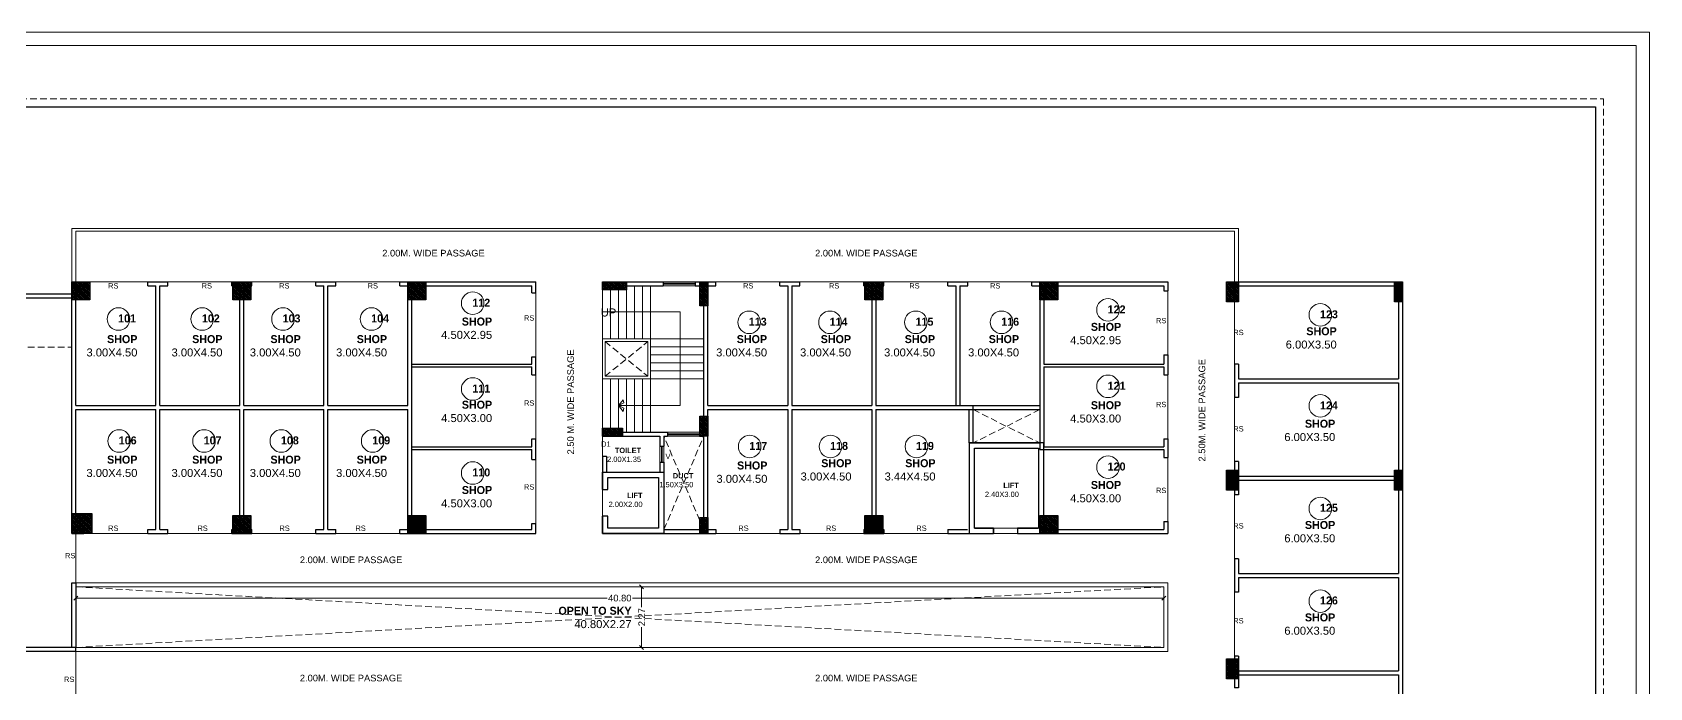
# Model space of a CAD drawing. Header units: feet. Extents: x 1354 to 2117, y 994 to 1430.
# Drawn here: x 1680.8 to 1741.4, y 1364.4 to 1388.9 of the extents above; entities that cross this region are included whole.
import ezdxf

# ---------------------------------------------------------------- set-up
doc = ezdxf.new("R2010")
doc.units = ezdxf.units.FT
doc.linetypes.add('DASHED2', pattern=[0.375, 0.25, -0.125])
doc.linetypes.add('HIDDEN', pattern=[0.375, 0.25, -0.125])
for name, color, linetype, lineweight in [('COLUMN (DCPL)', 10, 'Continuous', 30), ('COLUMN HATCH (DCPL)', 42, 'Continuous', 5), ('DIAMENTION', 6, 'Continuous', 13), ('Door_TMOS', 252, 'Continuous', 15), ('H', 253, 'Continuous', 5), ('stair', 22, 'Continuous', 9), ('tex', 7, 'Continuous', 15), ('wall', 7, 'Continuous', 30), ('WI', 252, 'Continuous', 9), ('WIN', 230, 'Continuous', 9)]:
    doc.layers.add(name, color=color, linetype=linetype, lineweight=lineweight)
doc.layers.add('Layer2', color=240, linetype='Continuous')
doc.styles.add('Arial Narrow', font='arial.ttf')
doc.styles.get("Standard").update_dxf_attribs({"font": 'arial.ttf'})
doc.dimstyles.new('SITE', dxfattribs={"dimtxt": 0.25, "dimasz": 0.15, "dimexe": 0.07, "dimexo": 0.07, "dimgap": 0.05, "dimtad": 0, "dimzin": 0, "dimdsep": 46, "dimtxsty": 'Arial Narrow', "dimblk": 'OBLIQUE', "dimcen": 0.09, "dimclrd": 4, "dimclre": 3, "dimclrt": 6, "dimadec": 0, "dimazin": 0, "dimtfac": 1, "dimtofl": 0, "dimtmove": 2, "dimatfit": 3, "dimfxl": 0, "dimtolj": 1, "dimtzin": 0, "dimlwd": -1, "dimlwe": -1, "dimarcsym": 0})

# ---------------------------------------------------------------- blocks, each defined once
blk = doc.blocks.new('_Oblique')
at = {"layer": 'Layer2', "color": 0, "lineweight": -2}
blk.add_line((-0.5, -0.5), (0.5, 0.5), dxfattribs=at)
blk = doc.blocks.new('*D21')
at = {"layer": 'DEFPOINTS', "color": 0}
for p in [(1703.646, 1368.135), (1703.82, 1368.135), (1703.775, 1365.864)]:
    blk.add_point(p, dxfattribs=at)
at = {"layer": 'DIAMENTION', "color": 3}
for p, q in [((1703.716, 1368.135), (1703.576, 1368.135)), ((1703.705, 1365.864), (1703.576, 1365.864))]:
    blk.add_line(p, q, dxfattribs=at)
at = {"layer": 'DIAMENTION', "color": 4}
for p, q in [((1703.646, 1368.135), (1703.646, 1367.376)), ((1703.646, 1365.864), (1703.646, 1366.623))]:
    blk.add_line(p, q, dxfattribs=at)
at = {"layer": 'DIAMENTION', "color": 4, "xscale": 0.15, "yscale": 0.15, "zscale": 0.15}
for p, rotation in [((1703.646, 1368.135), 90), ((1703.646, 1365.864), 270)]:
    blk.add_blockref('_Oblique', p, dxfattribs=dict(at, rotation=rotation))
at = {"layer": 'DIAMENTION', "color": 6, "insert": (1703.646, 1366.999), "char_height": 0.25, "attachment_point": 5, "rotation": 90, "style": 'Arial Narrow'}
blk.add_mtext('\\A1;2.27', dxfattribs=at)
blk = doc.blocks.new('*D22')
at = {"layer": 'DEFPOINTS', "color": 0}
for p in [(1682.427, 1368.135), (1723.225, 1368.135), (1723.225, 1367.714)]:
    blk.add_point(p, dxfattribs=at)
at = {"layer": 'DIAMENTION', "color": 3}
for p, q in [((1682.427, 1367.784), (1682.427, 1367.644)), ((1723.225, 1367.784), (1723.225, 1367.644))]:
    blk.add_line(p, q, dxfattribs=at)
at = {"layer": 'DIAMENTION', "color": 4}
for p, q in [((1682.427, 1367.714), (1702.349, 1367.714)), ((1723.225, 1367.714), (1703.302, 1367.714))]:
    blk.add_line(p, q, dxfattribs=at)
at = {"layer": 'DIAMENTION', "color": 4, "xscale": 0.15, "yscale": 0.15, "zscale": 0.15, "rotation": 180}
blk.add_blockref('_Oblique', (1682.427, 1367.714), dxfattribs=at)
at = {"layer": 'DIAMENTION', "color": 4, "xscale": 0.15, "yscale": 0.15, "zscale": 0.15}
blk.add_blockref('_Oblique', (1723.225, 1367.714), dxfattribs=at)
at = {"layer": 'DIAMENTION', "color": 6, "insert": (1702.826, 1367.714), "char_height": 0.25, "attachment_point": 5, "style": 'Arial Narrow'}
blk.add_mtext('\\A1;40.80', dxfattribs=at)

msp = doc.modelspace()

# ---------------------------------------------------------------- hatches: boundary and pattern name
at = {"layer": 'COLUMN HATCH (DCPL)'}
h = msp.add_hatch(dxfattribs=at)
h.set_pattern_fill('SACNCR', color=256, scale=0.5, angle=450, style=0)
h.set_pattern_definition([(135, (7796.38844, 1047.50438), (-0.03314563037, -0.03314563037), []), (135, (7796.38844, 1047.537524), (-0.03314563037, -0.03314563037), [0, -0.046875])])
h.paths.add_polyline_path([(1682.2766, 1378.9047), (1682.2766, 1379.5847), (1682.9566, 1379.5847), (1682.9566, 1378.9047)], flags=0)
h = msp.add_hatch(dxfattribs=at)
h.set_pattern_fill('SACNCR', color=256, scale=0.5, angle=450, style=0)
h.set_pattern_definition([(135, (7796.12344, 1047.504383), (-0.03314563037, -0.03314563037), []), (135, (7796.12344, 1047.53753), (-0.03314563037, -0.03314563037), [0, -0.046875])])
h.paths.add_polyline_path([(1688.3116, 1378.9047), (1688.3116, 1379.5847), (1688.9916, 1379.5847), (1688.9916, 1378.9047)], flags=0)
h = msp.add_hatch(dxfattribs=at)
h.set_pattern_fill('SACNCR', color=256, scale=0.5, angle=450, style=0)
h.set_pattern_definition([(135, (7796.38844, 1047.504383), (-0.03314563037, -0.03314563037), []), (135, (7796.38844, 1047.53753), (-0.03314563037, -0.03314563037), [0, -0.046875])])
h.paths.add_polyline_path([(1694.8766, 1378.9047), (1694.8766, 1379.5847), (1695.5566, 1379.5847), (1695.5566, 1378.9047)], flags=0)
h = msp.add_hatch(dxfattribs=at)
h.set_pattern_fill('SACNCR', color=256, scale=0.5, angle=450, style=0)
h.set_pattern_definition([(135, (7796.49844, 1047.694383), (-0.03314563037, -0.03314563037), []), (135, (7796.49844, 1047.72753), (-0.03314563037, -0.03314563037), [0, -0.046875])])
h.paths.add_polyline_path([(1702.1766, 1379.2847), (1702.1766, 1379.5847), (1703.0766, 1379.5847), (1703.0766, 1379.2847)], flags=0)
h = msp.add_hatch(dxfattribs=at)
h.set_pattern_fill('SACNCR', color=256, scale=0.5, angle=450, style=0)
h.set_pattern_definition([(135, (7796.04844, 1047.394383), (-0.03314563037, -0.03314563037), []), (135, (7796.04844, 1047.42753), (-0.03314563037, -0.03314563037), [0, -0.046875])])
h.paths.add_polyline_path([(1706.1266, 1378.6847), (1705.8266, 1378.6847), (1705.8266, 1379.5847), (1706.1266, 1379.5847)], flags=0)
h = msp.add_hatch(dxfattribs=at)
h.set_pattern_fill('SACNCR', color=256, scale=0.5, angle=450, style=0)
h.set_pattern_definition([(135, (7796.122742, 1047.504383), (-0.03314563037, -0.03314563037), []), (135, (7796.122742, 1047.53753), (-0.03314563037, -0.03314563037), [0, -0.046875])])
h.paths.add_polyline_path([(1712.0095, 1378.9047), (1712.0095, 1379.5847), (1712.6895, 1379.5847), (1712.6895, 1378.9047)], flags=0)
h = msp.add_hatch(dxfattribs=at)
h.set_pattern_fill('SACNCR', color=256, scale=0.5, angle=450, style=0)
h.set_pattern_definition([(135, (7796.388446, 1047.504383), (-0.03314563037, -0.03314563037), []), (135, (7796.388446, 1047.53753), (-0.03314563037, -0.03314563037), [0, -0.046875])])
h.paths.add_polyline_path([(1718.5752, 1378.9047), (1718.5752, 1379.5847), (1719.2552, 1379.5847), (1719.2552, 1378.9047)], flags=0)
h = msp.add_hatch(dxfattribs=at)
h.set_pattern_fill('SACNCR', color=256, scale=0.5, angle=450, style=0)
h.set_pattern_definition([(135, (7795.973446, 1047.469383), (-0.03314563037, -0.03314563037), []), (135, (7795.973446, 1047.50253), (-0.03314563037, -0.03314563037), [0, -0.046875])])
h.paths.add_polyline_path([(1726.0252, 1378.8347), (1725.5752, 1378.8347), (1725.5752, 1379.5847), (1726.0252, 1379.5847)], flags=0)
h = msp.add_hatch(dxfattribs=at)
h.set_pattern_fill('SACNCR', color=256, scale=0.5, angle=450, style=0)
h.set_pattern_definition([(135, (7796.048446, 1047.469383), (-0.03314563037, -0.03314563037), []), (135, (7796.048446, 1047.50253), (-0.03314563037, -0.03314563037), [0, -0.046875])])
h.paths.add_polyline_path([(1732.1752, 1378.8347), (1731.8752, 1378.8347), (1731.8752, 1379.5847), (1732.1752, 1379.5847)], flags=0)
h = msp.add_hatch(dxfattribs=at)
h.set_pattern_fill('SACNCR', color=256, scale=0.5, angle=450, style=0)
h.set_pattern_definition([(135, (7796.04844, 1048.069383), (-0.03314563037, -0.03314563037), []), (135, (7796.04844, 1048.10253), (-0.03314563037, -0.03314563037), [0, -0.046875])])
h.paths.add_polyline_path([(1706.1266, 1373.7847), (1705.8266, 1373.7847), (1705.8266, 1374.5347), (1706.1266, 1374.5347)], flags=0)
h = msp.add_hatch(dxfattribs=at)
h.set_pattern_fill('SACNCR', color=256, scale=0.5, angle=450, style=0)
h.set_pattern_definition([(135, (7796.42344, 1047.844383), (-0.03314563037, -0.03314563037), []), (135, (7796.42344, 1047.87753), (-0.03314563037, -0.03314563037), [0, -0.046875])])
h.paths.add_polyline_path([(1702.1766, 1373.7847), (1702.1766, 1374.0847), (1702.9266, 1374.0847), (1702.9266, 1373.7847)], flags=0)
h = msp.add_hatch(dxfattribs=at)
h.set_pattern_fill('SACNCR', color=256, scale=0.5, angle=450, style=0)
h.set_pattern_definition([(135, (7795.973446, 1047.694383), (-0.03314563037, -0.03314563037), []), (135, (7795.973446, 1047.72753), (-0.03314563037, -0.03314563037), [0, -0.046875])])
h.paths.add_polyline_path([(1726.0252, 1371.7597), (1725.5752, 1371.7597), (1725.5752, 1372.5097), (1726.0252, 1372.5097)], flags=0)
h = msp.add_hatch(dxfattribs=at)
h.set_pattern_fill('SACNCR', color=256, scale=0.5, angle=450, style=0)
h.set_pattern_definition([(135, (7796.048446, 1047.694383), (-0.03314563037, -0.03314563037), []), (135, (7796.048446, 1047.72753), (-0.03314563037, -0.03314563037), [0, -0.046875])])
h.paths.add_polyline_path([(1732.1752, 1371.7597), (1731.8752, 1371.7597), (1731.8752, 1372.5097), (1732.1752, 1372.5097)], flags=0)
h = msp.add_hatch(dxfattribs=at)
h.set_pattern_fill('SACNCR', color=256, scale=0.5, angle=450, style=0)
h.set_pattern_definition([(135, (7796.42344, 1048.069383), (-0.03314563037, -0.03314563037), []), (135, (7796.42344, 1048.10253), (-0.03314563037, -0.03314563037), [0, -0.046875])])
h.paths.add_polyline_path([(1682.2766, 1370.1347), (1682.2766, 1370.8847), (1683.0266, 1370.8847), (1683.0266, 1370.1347)], flags=0)
h = msp.add_hatch(dxfattribs=at)
h.set_pattern_fill('SACNCR', color=256, scale=0.5, angle=450, style=0)
h.set_pattern_definition([(135, (7796.12344, 1048.034383), (-0.03314563037, -0.03314563037), []), (135, (7796.12344, 1048.06753), (-0.03314563037, -0.03314563037), [0, -0.046875])])
h.paths.add_polyline_path([(1688.3116, 1370.1347), (1688.3116, 1370.8147), (1688.9916, 1370.8147), (1688.9916, 1370.1347)], flags=0)
h = msp.add_hatch(dxfattribs=at)
h.set_pattern_fill('SACNCR', color=256, scale=0.5, angle=450, style=0)
h.set_pattern_definition([(135, (7796.38844, 1048.034383), (-0.03314563037, -0.03314563037), []), (135, (7796.38844, 1048.06753), (-0.03314563037, -0.03314563037), [0, -0.046875])])
h.paths.add_polyline_path([(1694.8766, 1370.1347), (1694.8766, 1370.8147), (1695.5566, 1370.8147), (1695.5566, 1370.1347)], flags=0)
h = msp.add_hatch(dxfattribs=at)
h.set_pattern_fill('SACNCR', color=256, scale=0.5, angle=450, style=0)
h.set_pattern_definition([(135, (7796.04844, 1047.994383), (-0.03314563037, -0.03314563037), []), (135, (7796.04844, 1048.02753), (-0.03314563037, -0.03314563037), [0, -0.046875])])
h.paths.add_polyline_path([(1706.1266, 1370.1347), (1705.8266, 1370.1347), (1705.8266, 1370.7347), (1706.1266, 1370.7347)], flags=0)
h = msp.add_hatch(dxfattribs=at)
h.set_pattern_fill('SACNCR', color=256, scale=0.5, angle=450, style=0)
h.set_pattern_definition([(135, (7796.12415, 1048.034383), (-0.03314563037, -0.03314563037), []), (135, (7796.12415, 1048.06753), (-0.03314563037, -0.03314563037), [0, -0.046875])])
h.paths.add_polyline_path([(1712.0109, 1370.1347), (1712.0109, 1370.8147), (1712.6909, 1370.8147), (1712.6909, 1370.1347)], flags=0)
h = msp.add_hatch(dxfattribs=at)
h.set_pattern_fill('SACNCR', color=256, scale=0.5, angle=450, style=0)
h.set_pattern_definition([(135, (7796.388446, 1048.034383), (-0.03314563037, -0.03314563037), []), (135, (7796.388446, 1048.06753), (-0.03314563037, -0.03314563037), [0, -0.046875])])
h.paths.add_polyline_path([(1718.5752, 1370.1347), (1718.5752, 1370.8147), (1719.2552, 1370.8147), (1719.2552, 1370.1347)], flags=0)
h = msp.add_hatch(dxfattribs=at)
h.set_pattern_fill('SACNCR', color=256, scale=0.5, angle=450, style=0)
h.set_pattern_definition([(135, (7795.973446, 1047.919383), (-0.03314563037, -0.03314563037), []), (135, (7795.973446, 1047.95253), (-0.03314563037, -0.03314563037), [0, -0.046875])])
h.paths.add_polyline_path([(1726.0252, 1364.6847), (1725.5752, 1364.6847), (1725.5752, 1365.4347), (1726.0252, 1365.4347)], flags=0)

# ---------------------------------------------------------------- linework, layer by layer
at = {"color": 7, "lineweight": 20}
for points in [[(1655.6718, 1388.9392), (1741.443, 1388.9392), (1741.443, 1308.8), (1655.6718, 1308.8)], [(1656.1718, 1388.4392), (1740.943, 1388.4392), (1740.943, 1309.3), (1656.1718, 1309.3)]]:
    msp.add_lwpolyline(points, close=True, dxfattribs=at)
at = {"layer": 'COLUMN (DCPL)'}
for points in [[(1682.2766, 1378.9047), (1682.2766, 1379.5847), (1682.9566, 1379.5847), (1682.9566, 1378.9047)], [(1688.3116, 1378.9047), (1688.3116, 1379.5847), (1688.9916, 1379.5847), (1688.9916, 1378.9047)], [(1694.8766, 1378.9047), (1694.8766, 1379.5847), (1695.5566, 1379.5847), (1695.5566, 1378.9047)], [(1702.1766, 1379.2847), (1702.1766, 1379.5847), (1703.0766, 1379.5847), (1703.0766, 1379.2847)], [(1706.1266, 1378.6847), (1705.8266, 1378.6847), (1705.8266, 1379.5847), (1706.1266, 1379.5847)], [(1712.0095, 1378.9047), (1712.0095, 1379.5847), (1712.6895, 1379.5847), (1712.6895, 1378.9047)], [(1718.5752, 1378.9047), (1718.5752, 1379.5847), (1719.2552, 1379.5847), (1719.2552, 1378.9047)], [(1726.0252, 1378.8347), (1725.5752, 1378.8347), (1725.5752, 1379.5847), (1726.0252, 1379.5847)], [(1732.1752, 1378.8347), (1731.8752, 1378.8347), (1731.8752, 1379.5847), (1732.1752, 1379.5847)], [(1706.1266, 1373.7847), (1705.8266, 1373.7847), (1705.8266, 1374.5347), (1706.1266, 1374.5347)], [(1702.1766, 1373.7847), (1702.1766, 1374.0847), (1702.9266, 1374.0847), (1702.9266, 1373.7847)], [(1726.0252, 1371.7597), (1725.5752, 1371.7597), (1725.5752, 1372.5097), (1726.0252, 1372.5097)], [(1732.1752, 1371.7597), (1731.8752, 1371.7597), (1731.8752, 1372.5097), (1732.1752, 1372.5097)], [(1682.2766, 1370.1347), (1682.2766, 1370.8847), (1683.0266, 1370.8847), (1683.0266, 1370.1347)], [(1688.3116, 1370.1347), (1688.3116, 1370.8147), (1688.9916, 1370.8147), (1688.9916, 1370.1347)], [(1694.8766, 1370.1347), (1694.8766, 1370.8147), (1695.5566, 1370.8147), (1695.5566, 1370.1347)], [(1706.1266, 1370.1347), (1705.8266, 1370.1347), (1705.8266, 1370.7347), (1706.1266, 1370.7347)], [(1712.0109, 1370.1347), (1712.0109, 1370.8147), (1712.6909, 1370.8147), (1712.6909, 1370.1347)], [(1718.5752, 1370.1347), (1718.5752, 1370.8147), (1719.2552, 1370.8147), (1719.2552, 1370.1347)], [(1726.0252, 1364.6847), (1725.5752, 1364.6847), (1725.5752, 1365.4347), (1726.0252, 1365.4347)]]:
    msp.add_lwpolyline(points, close=True, dxfattribs=at)
for points in [[(1716.8452, 1370.3353), (1716.1252, 1370.3353), (1716.1252, 1373.3353), (1718.5252, 1373.3359), (1718.5252, 1370.3353), (1717.7452, 1370.3353), (1717.7452, 1370.1353), (1718.7252, 1370.1353), (1718.7252, 1373.5353), (1715.9252, 1373.5353), (1715.9252, 1370.1353), (1716.8452, 1370.1353), (1716.8452, 1370.3353)], [(1702.1766, 1371.7847), (1702.1766, 1372.4347), (1704.4766, 1372.4347), (1704.4766, 1370.1347), (1702.1766, 1370.1347), (1702.1766, 1370.7847)], [(1702.1766, 1371.7853), (1702.3766, 1371.7853), (1702.3766, 1372.2347), (1704.2766, 1372.2347), (1704.2766, 1370.3347), (1702.3766, 1370.3347), (1702.3766, 1370.7853), (1702.1766, 1370.7853)]]:
    msp.add_lwpolyline(points, dxfattribs=at)
at = {"layer": 'DIAMENTION', "linetype": 'DASHED2'}
for p, q in [((1702.2766, 1377.3353), (1703.8766, 1376.0353)), ((1702.2766, 1376.0353), (1703.8766, 1377.3353)), ((1664.8766, 1377.1304), (1682.2766, 1377.1304))]:
    msp.add_line(p, q, dxfattribs=at)
at = {"layer": 'Door_TMOS'}
msp.add_lwpolyline([(1717.7452, 1370.1353), (1717.7452, 1370.3353), (1716.8452, 1370.3353), (1716.8452, 1370.1353)], close=True, dxfattribs=at)
at = {"layer": 'H', "linetype": 'HIDDEN'}
msp.add_lwpolyline([(1658.217, 1386.445), (1739.7121, 1386.445), (1739.7121, 1321.0446), (1658.217, 1321.0446)], close=True, dxfattribs=at)
at = {"layer": 'stair'}
for p, q in [((1702.1766, 1379.4353), (1702.1766, 1377.3353)), ((1702.4766, 1379.4353), (1702.4766, 1377.4353)), ((1702.7766, 1379.4353), (1702.7766, 1377.4353)), ((1703.0766, 1379.4353), (1703.0766, 1377.4353)), ((1703.3766, 1379.4353), (1703.3766, 1377.4353)), ((1703.6766, 1379.4353), (1703.6766, 1377.4353)), ((1703.9766, 1379.4353), (1703.9766, 1373.9353)), ((1702.1766, 1377.4353), (1703.9766, 1377.4353)), ((1702.1766, 1375.9353), (1702.1766, 1377.3353)), ((1702.2766, 1377.3353), (1703.8766, 1377.3353)), ((1702.2766, 1376.0353), (1702.2766, 1377.3353)), ((1703.8766, 1377.3353), (1703.8766, 1376.0353)), ((1703.9766, 1377.4353), (1705.9766, 1377.4353)), ((1703.9766, 1377.1353), (1705.9766, 1377.1353)), ((1703.9766, 1376.8353), (1705.9766, 1376.8353)), ((1702.2766, 1376.0353), (1703.8766, 1376.0353)), ((1703.9766, 1376.5353), (1705.9766, 1376.5353)), ((1703.9766, 1376.2353), (1705.9766, 1376.2353)), ((1702.1766, 1375.9353), (1705.9766, 1375.9353)), ((1702.1766, 1375.9353), (1702.1766, 1373.9353)), ((1702.4766, 1375.9353), (1702.4766, 1373.9353)), ((1702.7766, 1375.9353), (1702.7766, 1373.9353)), ((1703.0766, 1375.9353), (1703.0766, 1373.9353)), ((1703.3766, 1375.9353), (1703.3766, 1373.9353)), ((1703.6766, 1375.9353), (1703.6766, 1373.9353))]:
    msp.add_line(p, q, dxfattribs=at)
for points in [[(1702.7766, 1374.9353), (1705.0852, 1374.9353), (1705.0852, 1378.4561), (1702.1766, 1378.4561)], [(1702.7766, 1374.9353), (1702.9554, 1375.1526), (1702.9816, 1375.0349), (1702.7766, 1374.9353)], [(1702.7766, 1374.9353), (1702.9554, 1374.7181), (1702.9816, 1374.8357), (1702.7766, 1374.9353)]]:
    msp.add_lwpolyline(points, dxfattribs=at)
at = {"layer": 'tex'}
for centre in [(1697.3103, 1378.7763), (1684.0285, 1378.1834), (1687.1687, 1378.1834), (1690.1955, 1378.1834), (1693.5163, 1378.1834), (1707.6774, 1378.0608), (1710.7078, 1378.0608), (1713.9293, 1378.0608), (1717.1428, 1378.0608), (1721.1328, 1378.5249), (1729.095, 1378.3374), (1721.1328, 1375.6593), (1697.3103, 1375.5583), (1729.095, 1374.9234), (1684.0517, 1373.6075), (1687.2365, 1373.6075), (1690.134, 1373.6075), (1693.5596, 1373.6075), (1707.6959, 1373.4015), (1710.7264, 1373.4015), (1713.9478, 1373.4015), (1721.1328, 1372.6279), (1697.3103, 1372.4066), (1729.095, 1371.0779), (1729.095, 1367.6023)]:
    msp.add_circle(centre, 0.4232, dxfattribs=at)
at = {"layer": 'wall'}
for p, q in [((1662.8766, 1379.1304), (1682.2766, 1379.1304)), ((1682.2766, 1379.1304), (1682.2766, 1379.5853)), ((1682.2766, 1379.5853), (1682.7266, 1379.5853)), ((1682.4266, 1374.9353), (1682.4266, 1379.4353)), ((1682.4266, 1379.4353), (1682.7266, 1379.4353)), ((1682.7266, 1379.4353), (1682.7266, 1379.5853)), ((1685.1266, 1379.5853), (1685.8766, 1379.5853)), ((1685.1266, 1379.4353), (1685.1266, 1379.5853)), ((1685.1266, 1379.4353), (1685.4266, 1379.4353)), ((1685.4266, 1374.9353), (1685.4266, 1379.4353)), ((1685.5766, 1374.9353), (1685.5766, 1379.4353)), ((1685.5766, 1379.4353), (1685.8766, 1379.4353)), ((1685.8766, 1379.4353), (1685.8766, 1379.5853)), ((1688.2766, 1379.5853), (1689.0266, 1379.5853)), ((1688.2766, 1379.4353), (1688.2766, 1379.5853)), ((1688.2766, 1379.4353), (1688.5766, 1379.4353)), ((1688.5766, 1374.9353), (1688.5766, 1379.4353)), ((1688.7266, 1374.9353), (1688.7266, 1379.4353)), ((1688.7266, 1379.4353), (1689.0266, 1379.4353)), ((1689.0266, 1379.4353), (1689.0266, 1379.5853)), ((1691.4266, 1379.5853), (1692.1766, 1379.5853)), ((1691.4266, 1379.4353), (1691.4266, 1379.5853)), ((1691.4266, 1379.4353), (1691.7266, 1379.4353)), ((1691.7266, 1374.9353), (1691.7266, 1379.4353)), ((1691.8766, 1379.4353), (1692.1766, 1379.4353)), ((1691.8766, 1374.9353), (1691.8766, 1379.4353)), ((1692.1766, 1379.4353), (1692.1766, 1379.5853)), ((1694.5766, 1379.5853), (1699.6766, 1379.5853)), ((1694.5766, 1379.4353), (1694.5766, 1379.5853)), ((1694.5766, 1379.4353), (1694.8766, 1379.4353)), ((1694.8766, 1374.9353), (1694.8766, 1379.4353)), ((1695.0266, 1379.4353), (1699.5266, 1379.4353)), ((1695.0266, 1370.2853), (1695.0266, 1379.4353)), ((1699.5266, 1379.1603), (1699.5266, 1379.4353)), ((1699.5266, 1379.1603), (1699.6766, 1379.1603)), ((1699.6766, 1379.1603), (1699.6766, 1379.5853)), ((1702.1766, 1379.5853), (1704.4546, 1379.5853)), ((1702.1766, 1379.4353), (1702.1766, 1379.5853)), ((1702.1766, 1379.4353), (1704.4546, 1379.4353)), ((1704.4546, 1379.5853), (1704.4546, 1379.4353)), ((1705.6546, 1379.5853), (1706.4259, 1379.5853)), ((1705.6546, 1379.5853), (1705.6546, 1379.4353)), ((1705.6546, 1379.4353), (1705.9766, 1379.4353)), ((1705.9766, 1373.9353), (1705.9766, 1379.4353)), ((1706.1266, 1379.4353), (1706.4259, 1379.4353)), ((1706.1266, 1374.9353), (1706.1266, 1379.4353)), ((1706.4259, 1379.4353), (1706.4259, 1379.5853)), ((1708.8259, 1379.5853), (1709.5745, 1379.5853)), ((1708.8259, 1379.4353), (1708.8259, 1379.5853)), ((1708.8259, 1379.4353), (1709.1252, 1379.4353)), ((1709.1252, 1379.4353), (1709.1252, 1374.9353)), ((1709.2752, 1379.4353), (1709.5745, 1379.4353)), ((1709.2752, 1379.4353), (1709.2752, 1374.9353)), ((1709.5745, 1379.4353), (1709.5745, 1379.5853)), ((1711.9745, 1379.5853), (1712.7245, 1379.5853)), ((1711.9745, 1379.4353), (1711.9745, 1379.5853)), ((1711.9745, 1379.4353), (1712.2752, 1379.4353)), ((1712.2752, 1379.4353), (1712.2752, 1374.9353)), ((1712.4252, 1379.4353), (1712.7245, 1379.4353)), ((1712.4252, 1379.4353), (1712.4252, 1374.9353)), ((1712.7245, 1379.4353), (1712.7245, 1379.5853)), ((1715.1245, 1379.5853), (1715.8745, 1379.5853)), ((1715.1245, 1379.4353), (1715.1245, 1379.5853)), ((1715.1245, 1379.4353), (1715.4252, 1379.4353)), ((1715.4252, 1379.4353), (1715.4252, 1374.9353)), ((1715.5752, 1379.4353), (1715.8745, 1379.4353)), ((1715.5752, 1379.4353), (1715.5752, 1374.9353)), ((1715.8745, 1379.4353), (1715.8745, 1379.5853)), ((1718.2745, 1379.5853), (1723.3752, 1379.5853)), ((1718.2745, 1379.4353), (1718.2745, 1379.5853)), ((1718.2745, 1379.4353), (1718.5752, 1379.4353)), ((1718.5752, 1379.4353), (1718.5752, 1373.2853)), ((1718.7252, 1379.4353), (1723.2252, 1379.4353)), ((1718.7252, 1379.4353), (1718.7252, 1376.4853)), ((1723.2252, 1379.4353), (1723.2252, 1379.2353)), ((1723.2252, 1379.2353), (1723.3752, 1379.2353)), ((1723.3752, 1379.5853), (1723.3752, 1379.2353)), ((1725.8752, 1379.5853), (1732.1752, 1379.5853)), ((1725.8752, 1379.5853), (1725.8752, 1378.8853)), ((1726.0252, 1379.4353), (1732.0252, 1379.4353)), ((1726.0252, 1379.4353), (1726.0252, 1378.8853)), ((1732.0252, 1379.4353), (1732.0252, 1375.9353)), ((1732.1752, 1379.5853), (1732.1752, 1361.3214)), ((1663.0266, 1378.9804), (1682.2766, 1378.9804)), ((1682.2766, 1370.1353), (1682.2766, 1378.9804)), ((1726.0252, 1378.8853), (1725.8752, 1378.8853)), ((1699.5266, 1376.4853), (1699.5266, 1376.7603)), ((1699.5266, 1376.7603), (1699.6766, 1376.7603)), ((1699.6766, 1376.0853), (1699.6766, 1376.7603)), ((1723.2252, 1376.8353), (1723.2252, 1376.4853)), ((1723.2252, 1376.8353), (1723.3752, 1376.8353)), ((1723.3752, 1376.8353), (1723.3752, 1376.0853)), ((1695.0266, 1376.4853), (1699.5266, 1376.4853)), ((1695.0266, 1376.3853), (1699.5266, 1376.3853)), ((1699.5266, 1376.0853), (1699.5266, 1376.3853)), ((1699.5266, 1376.0853), (1699.6766, 1376.0853)), ((1718.7252, 1376.4853), (1723.2252, 1376.4853)), ((1718.7252, 1376.3853), (1718.7252, 1373.3853)), ((1718.7252, 1376.3853), (1723.2252, 1376.3853)), ((1723.2252, 1376.3853), (1723.2252, 1376.0853)), ((1723.2252, 1376.0853), (1723.3752, 1376.0853)), ((1725.8752, 1376.4853), (1725.8752, 1375.2353)), ((1726.0252, 1376.4853), (1725.8752, 1376.4853)), ((1726.0252, 1376.4853), (1726.0252, 1375.9353)), ((1726.0252, 1375.9353), (1732.0252, 1375.9353)), ((1726.0252, 1375.7853), (1732.0252, 1375.7853)), ((1726.0252, 1375.7853), (1726.0252, 1375.2353)), ((1732.0252, 1375.7853), (1732.0252, 1372.2853)), ((1682.4266, 1374.9353), (1685.4266, 1374.9353)), ((1685.5766, 1374.9353), (1688.5766, 1374.9353)), ((1688.7266, 1374.9353), (1691.7266, 1374.9353)), ((1691.8766, 1374.9353), (1694.8766, 1374.9353)), ((1705.9752, 1374.9353), (1705.9766, 1374.9353)), ((1706.1266, 1374.9353), (1709.1252, 1374.9353)), ((1709.2752, 1374.9353), (1712.2752, 1374.9353)), ((1712.4252, 1374.9353), (1715.4252, 1374.9353)), ((1712.4252, 1374.9353), (1718.5752, 1374.9353)), ((1716.0752, 1373.5353), (1716.0752, 1374.9353)), ((1726.0252, 1375.2353), (1725.8752, 1375.2353)), ((1682.4266, 1370.2853), (1682.4266, 1374.7853)), ((1682.4266, 1374.7853), (1685.4266, 1374.7853)), ((1685.4266, 1370.2853), (1685.4266, 1374.7853)), ((1685.5766, 1370.2853), (1685.5766, 1374.7853)), ((1685.5766, 1374.7853), (1688.5766, 1374.7853)), ((1688.5766, 1370.2853), (1688.5766, 1374.7853)), ((1688.7266, 1370.2853), (1688.7266, 1374.7853)), ((1688.7266, 1374.7853), (1691.7266, 1374.7853)), ((1691.7266, 1370.2853), (1691.7266, 1374.7853)), ((1691.8766, 1374.7853), (1694.8766, 1374.7853)), ((1691.8766, 1370.2853), (1691.8766, 1374.7853)), ((1694.8766, 1370.2853), (1694.8766, 1374.7853)), ((1705.9752, 1374.7853), (1705.9766, 1374.7853)), ((1706.1266, 1374.7853), (1709.1252, 1374.7853)), ((1706.1266, 1370.2853), (1706.1266, 1374.7853)), ((1709.1252, 1374.7853), (1709.1252, 1370.2853)), ((1709.2752, 1374.7853), (1712.2752, 1374.7853)), ((1709.2752, 1374.7853), (1709.2752, 1370.2853)), ((1712.2752, 1374.7853), (1712.2752, 1370.2853)), ((1712.4252, 1374.7853), (1718.5752, 1374.7853)), ((1712.4252, 1374.7853), (1712.4252, 1370.2853)), ((1715.9252, 1373.5353), (1715.9252, 1374.7853)), ((1699.5266, 1373.3853), (1699.5266, 1373.6853)), ((1699.5266, 1373.6853), (1699.6766, 1373.6853)), ((1699.6766, 1372.9103), (1699.6766, 1373.6853)), ((1702.1766, 1373.9353), (1704.6118, 1373.9353)), ((1702.1766, 1373.9353), (1702.1766, 1373.7853)), ((1702.1766, 1373.7853), (1704.3266, 1373.7853)), ((1704.3266, 1373.7853), (1704.3266, 1373.4103)), ((1704.4766, 1373.7853), (1704.6118, 1373.7853)), ((1704.4766, 1373.7853), (1704.4766, 1373.4103)), ((1704.6118, 1373.9353), (1704.6118, 1373.7853)), ((1705.8118, 1373.9353), (1705.9766, 1373.9353)), ((1705.8118, 1373.9353), (1705.8118, 1373.7853)), ((1705.8118, 1373.7853), (1705.9766, 1373.7853)), ((1705.9766, 1370.2853), (1705.9766, 1373.7853)), ((1723.2252, 1373.6853), (1723.2252, 1373.3853)), ((1723.2252, 1373.6853), (1723.3752, 1373.6853)), ((1723.3752, 1373.6853), (1723.3752, 1372.9853)), ((1695.0266, 1373.3853), (1699.5266, 1373.3853)), ((1695.0266, 1373.2853), (1699.5266, 1373.2853)), ((1699.5266, 1372.9103), (1699.5266, 1373.2853)), ((1702.1766, 1373.0353), (1702.3266, 1373.0353)), ((1702.1766, 1373.0353), (1702.1766, 1371.7853)), ((1702.3266, 1373.0353), (1702.3266, 1372.4353)), ((1704.3266, 1373.4103), (1704.4766, 1373.4103)), ((1715.9252, 1373.5353), (1718.5752, 1373.5353)), ((1716.1252, 1373.3353), (1718.5252, 1373.3353)), ((1718.5752, 1373.2853), (1723.2252, 1373.2853)), ((1718.7252, 1373.3853), (1723.2252, 1373.3853)), ((1723.2252, 1373.2853), (1723.2252, 1372.9853)), ((1699.5266, 1372.9103), (1699.6766, 1372.9103)), ((1702.3266, 1372.4353), (1704.3266, 1372.4353)), ((1704.3266, 1372.8103), (1704.3266, 1372.4353)), ((1704.3266, 1372.8103), (1704.4766, 1372.8103)), ((1704.4766, 1372.8103), (1704.4766, 1370.2853)), ((1723.2252, 1372.9853), (1723.3752, 1372.9853)), ((1725.8752, 1372.8353), (1725.8752, 1371.5853)), ((1726.0252, 1372.8353), (1725.8752, 1372.8353)), ((1726.0252, 1372.8353), (1726.0252, 1372.2853)), ((1726.0252, 1372.2853), (1732.0252, 1372.2853)), ((1726.0252, 1372.1353), (1726.0252, 1371.5853)), ((1726.0252, 1372.1353), (1732.0252, 1372.1353)), ((1732.0252, 1372.1353), (1732.0252, 1368.6353)), ((1726.0252, 1371.5853), (1725.8752, 1371.5853)), ((1702.1766, 1370.7853), (1702.1766, 1370.1353)), ((1723.2252, 1370.5853), (1723.2252, 1370.2853)), ((1723.2252, 1370.5853), (1723.3752, 1370.5853)), ((1723.3752, 1370.5853), (1723.3752, 1370.1353)), ((1682.2766, 1370.1353), (1682.7266, 1370.1353)), ((1682.4266, 1370.2853), (1682.7266, 1370.2853)), ((1682.7266, 1370.1353), (1682.7266, 1370.2853)), ((1685.1266, 1370.2853), (1685.4266, 1370.2853)), ((1685.1266, 1370.1353), (1685.1266, 1370.2853)), ((1685.1266, 1370.1353), (1685.8766, 1370.1353)), ((1685.5766, 1370.2853), (1685.8766, 1370.2853)), ((1685.8766, 1370.1353), (1685.8766, 1370.2853)), ((1688.2766, 1370.2853), (1688.5766, 1370.2853)), ((1688.2766, 1370.1353), (1688.2766, 1370.2853)), ((1688.2766, 1370.1353), (1689.0266, 1370.1353)), ((1688.7266, 1370.2853), (1689.0266, 1370.2853)), ((1689.0266, 1370.1353), (1689.0266, 1370.2853)), ((1691.4266, 1370.2853), (1691.7266, 1370.2853)), ((1691.4266, 1370.1353), (1691.4266, 1370.2853)), ((1691.4266, 1370.1353), (1692.1766, 1370.1353)), ((1691.8766, 1370.2853), (1692.1766, 1370.2853)), ((1692.1766, 1370.1353), (1692.1766, 1370.2853)), ((1694.5766, 1370.2853), (1694.8766, 1370.2853)), ((1694.5766, 1370.1353), (1694.5766, 1370.2853)), ((1694.5766, 1370.1353), (1699.6766, 1370.1353)), ((1695.0266, 1370.2853), (1699.5266, 1370.2853)), ((1699.5266, 1370.2853), (1699.5266, 1370.5103)), ((1699.5266, 1370.5103), (1699.6766, 1370.5103)), ((1699.6766, 1370.1353), (1699.6766, 1370.5103)), ((1702.1766, 1370.1353), (1705.9766, 1370.1353)), ((1704.4766, 1370.2853), (1705.9766, 1370.2853)), ((1705.9766, 1370.1353), (1706.4259, 1370.1353)), ((1706.1266, 1370.2853), (1706.4259, 1370.2853)), ((1706.4259, 1370.2853), (1706.4259, 1370.1353)), ((1708.8259, 1370.2853), (1709.1252, 1370.2853)), ((1708.8259, 1370.2853), (1708.8259, 1370.1353)), ((1708.8259, 1370.1353), (1709.5759, 1370.1353)), ((1709.2752, 1370.2853), (1709.5759, 1370.2853)), ((1709.5759, 1370.2853), (1709.5759, 1370.1353)), ((1711.9759, 1370.2853), (1712.2752, 1370.2853)), ((1711.9759, 1370.2853), (1711.9759, 1370.1353)), ((1711.9759, 1370.1353), (1712.7259, 1370.1353)), ((1712.4252, 1370.2853), (1712.7259, 1370.2853)), ((1712.7259, 1370.2853), (1712.7259, 1370.1353)), ((1715.1259, 1370.2853), (1715.8652, 1370.2853)), ((1715.1259, 1370.2853), (1715.1259, 1370.1353)), ((1715.1259, 1370.1353), (1716.0652, 1370.1353)), ((1715.6259, 1370.1353), (1716.8452, 1370.1353)), ((1716.1252, 1370.3353), (1716.8452, 1370.3353)), ((1716.8452, 1370.3353), (1716.8452, 1370.1353)), ((1717.7452, 1370.3353), (1718.5252, 1370.3353)), ((1717.7452, 1370.3353), (1717.7452, 1370.1353)), ((1717.7452, 1370.1353), (1718.7252, 1370.1353)), ((1718.5752, 1370.1353), (1723.3752, 1370.1353)), ((1718.7252, 1370.2853), (1723.2252, 1370.2853)), ((1725.8752, 1369.1853), (1725.8752, 1367.9353)), ((1726.0252, 1369.1853), (1725.8752, 1369.1853)), ((1726.0252, 1369.1853), (1726.0252, 1368.6353)), ((1726.0252, 1368.6353), (1732.0252, 1368.6353)), ((1726.0252, 1368.4853), (1726.0252, 1367.9353)), ((1726.0252, 1368.4853), (1732.0252, 1368.4853)), ((1732.0252, 1368.4853), (1732.0252, 1364.9853)), ((1726.0252, 1367.9353), (1725.8752, 1367.9353)), ((1682.4266, 1365.8636), (1663.0266, 1365.8636)), ((1682.4266, 1365.7136), (1682.4266, 1365.8636)), ((1682.4266, 1365.7136), (1663.0266, 1365.7136)), ((1725.8752, 1365.5353), (1725.8752, 1364.3544)), ((1726.0252, 1365.5353), (1725.8752, 1365.5353)), ((1726.0252, 1365.5353), (1726.0252, 1364.9853)), ((1726.0252, 1364.9853), (1732.0252, 1364.9853)), ((1726.0252, 1364.8353), (1726.0252, 1364.3544)), ((1726.0252, 1364.8353), (1732.0241, 1364.8352)), ((1732.0241, 1364.8352), (1732.0241, 1361.4714)), ((1726.0252, 1364.3544), (1725.8752, 1364.3544))]:
    msp.add_line(p, q, dxfattribs=at)
at = {"layer": 'wall', "color": 6}
msp.add_line((1702.1766, 1373.9353), (1702.1766, 1373.7853), dxfattribs=at)
at = {"layer": 'wall'}
for points in [[(1658.517, 1386.145), (1739.4121, 1386.145), (1739.4121, 1321.3446), (1658.517, 1321.3446)], [(1682.2766, 1368.2853), (1682.4266, 1368.2853), (1682.4266, 1365.8636), (1682.2766, 1365.8636)]]:
    msp.add_lwpolyline(points, close=True, dxfattribs=at)
msp.add_lwpolyline([(1716.0752, 1373.5353), (1716.0752, 1374.7853), (1718.5752, 1374.7853), (1718.5752, 1373.5353)], dxfattribs=at)
at = {"layer": 'WI', "linetype": 'DASHED2'}
for p, q in [((1716.0752, 1374.7853), (1718.5752, 1373.5353)), ((1718.5752, 1374.7853), (1716.0752, 1373.5353)), ((1705.9766, 1370.2853), (1704.4766, 1373.7853)), ((1704.4766, 1370.2853), (1705.9766, 1373.7853)), ((1682.4266, 1365.8636), (1723.2252, 1368.1353)), ((1682.4266, 1368.1353), (1723.2252, 1365.8636))]:
    msp.add_line(p, q, dxfattribs=at)
at = {"layer": 'WIN'}
for p, q in [((1682.2766, 1381.5853), (1726.0252, 1381.5853)), ((1682.2766, 1379.5853), (1682.2766, 1381.5853)), ((1726.0252, 1381.5853), (1726.0252, 1379.5853)), ((1682.4266, 1381.4853), (1725.8752, 1381.4853)), ((1682.4266, 1379.5853), (1682.4266, 1381.4853)), ((1725.8752, 1381.4853), (1725.8752, 1379.5853)), ((1682.7266, 1379.5853), (1685.1266, 1379.5853)), ((1685.8766, 1379.5853), (1688.2766, 1379.5853)), ((1689.0266, 1379.5853), (1691.4266, 1379.5853)), ((1692.1766, 1379.5853), (1694.5766, 1379.5853)), ((1699.6766, 1379.1603), (1699.6766, 1376.7603)), ((1704.4546, 1379.5853), (1705.6546, 1379.5853)), ((1704.4546, 1379.5253), (1705.6546, 1379.5253)), ((1704.4546, 1379.4953), (1705.6546, 1379.4953)), ((1704.4546, 1379.4353), (1705.6546, 1379.4353)), ((1706.4259, 1379.5853), (1708.8259, 1379.5853)), ((1709.5745, 1379.5853), (1711.9745, 1379.5853)), ((1712.7245, 1379.5853), (1715.1245, 1379.5853)), ((1715.8745, 1379.5853), (1718.2745, 1379.5853)), ((1723.3752, 1379.2353), (1723.3752, 1376.8353)), ((1725.8752, 1378.8853), (1725.8752, 1376.4853)), ((1699.6766, 1376.0853), (1699.6766, 1373.6853)), ((1723.3752, 1376.0853), (1723.3752, 1373.6853)), ((1725.8752, 1375.2353), (1725.8752, 1372.8353)), ((1702.1766, 1373.0353), (1702.1766, 1373.7853)), ((1704.6118, 1373.9353), (1705.8118, 1373.9353)), ((1704.6118, 1373.8753), (1705.8118, 1373.8753)), ((1704.6118, 1373.8453), (1705.8118, 1373.8453)), ((1704.6118, 1373.7853), (1705.8118, 1373.7853)), ((1704.3266, 1372.8103), (1704.3266, 1373.4103)), ((1704.3866, 1372.8103), (1704.3866, 1373.4103)), ((1704.4166, 1372.8103), (1704.4166, 1373.4103)), ((1704.4766, 1372.8103), (1704.4766, 1373.4103)), ((1699.6766, 1372.9103), (1699.6766, 1370.5103)), ((1723.3752, 1372.9853), (1723.3752, 1370.5853)), ((1702.1766, 1371.7853), (1702.1766, 1370.7853)), ((1725.8752, 1371.5853), (1725.8752, 1369.1853)), ((1682.4266, 1370.1353), (1682.4266, 1368.2853)), ((1682.7266, 1370.1353), (1685.1266, 1370.1353)), ((1685.8766, 1370.1353), (1688.2766, 1370.1353)), ((1689.0266, 1370.1353), (1691.4266, 1370.1353)), ((1692.1766, 1370.1353), (1694.5766, 1370.1353)), ((1706.4259, 1370.1353), (1708.8259, 1370.1353)), ((1709.5759, 1370.1353), (1711.9759, 1370.1353)), ((1712.7259, 1370.1353), (1715.1259, 1370.1353)), ((1682.2766, 1365.8636), (1682.2766, 1368.2853)), ((1682.2766, 1368.2853), (1723.3752, 1368.2853)), ((1723.3752, 1368.2853), (1723.3752, 1365.7136)), ((1682.4266, 1365.8636), (1682.4266, 1368.1353)), ((1682.4266, 1368.1353), (1723.2252, 1368.1353)), ((1723.2252, 1368.1353), (1723.2252, 1365.8636)), ((1725.8752, 1367.9353), (1725.8752, 1365.5353)), ((1723.2252, 1365.8636), (1682.4266, 1365.8636)), ((1723.3752, 1365.7136), (1682.4266, 1365.7136)), ((1682.4266, 1363.8636), (1682.4266, 1365.7136))]:
    msp.add_line(p, q, dxfattribs=at)

# ---------------------------------------------------------------- texts
at = {"layer": 'tex', "attachment_point": 9}
for s, insert, char_height, width in [('2.00M. WIDE PASSAGE', (1697.761, 1380.5269), 0.25, 6.383345), ('2.00M. WIDE PASSAGE', (1713.9907, 1380.5269), 0.25, 6.383345), ('RS', (1684.0273, 1379.3267), 0.2, 0.27083), ('RS', (1687.5356, 1379.3267), 0.2, 0.27083), ('RS', (1690.4413, 1379.3267), 0.2, 0.27083), ('RS', (1693.7576, 1379.3267), 0.2, 0.27083), ('RS', (1707.8357, 1379.3267), 0.2, 0.27083), ('RS', (1711.0565, 1379.3267), 0.2, 0.27083), ('RS', (1714.0677, 1379.3267), 0.2, 0.27083), ('RS', (1717.098, 1379.3267), 0.2, 0.27083), ('{\\fCentury Gothic|b1|i0|c0|p34;112}', (1697.9666, 1378.6451), 0.3, 1.363256), ('UP', (1702.6936, 1378.2757), 0.3, 1.603754), ('{\\fCentury Gothic|b1|i0|c0|p34;122}', (1721.7891, 1378.3937), 0.3, 1.363256), ('{\\fCentury Gothic|b1|i0|c0|p34;123}', (1729.7513, 1378.2062), 0.3, 1.363256), ('{\\fCentury Gothic|b1|i0|c0|p34;101}', (1684.6848, 1378.0522), 0.3, 1.363256), ('{\\fCentury Gothic|b1|i0|c0|p34;102}', (1687.825, 1378.0522), 0.3, 1.363256), ('{\\fCentury Gothic|b1|i0|c0|p34;103}', (1690.8517, 1378.0522), 0.3, 1.363256), ('{\\fCentury Gothic|b1|i0|c0|p34;104}', (1694.1726, 1378.0522), 0.3, 1.363256), ('{\\fCentury Gothic|b1|i0|c0|p34;\\W5.74037; }{\\fCentury Gothic|b1|i0|c0|p34;SHOP}\\P{\\fArial|b0|i0|c0|p34;\\W2.21109; }4.50X2.95', (1698.0394, 1377.4356), 0.3, 1.363256), ('RS', (1699.6223, 1378.1221), 0.2, 0.27083), ('{\\fCentury Gothic|b1|i0|c0|p34;113}', (1708.3336, 1377.9295), 0.3, 1.363256), ('{\\fCentury Gothic|b1|i0|c0|p34;114}', (1711.3641, 1377.9295), 0.3, 1.363256), ('{\\fCentury Gothic|b1|i0|c0|p34;115}', (1714.5855, 1377.9295), 0.3, 1.363256), ('{\\fCentury Gothic|b1|i0|c0|p34;116}', (1717.7991, 1377.9295), 0.3, 1.363256), ('{\\fCentury Gothic|b1|i0|c0|p34;\\W5.74037; }{\\fCentury Gothic|b1|i0|c0|p34;SHOP}\\P{\\fArial|b0|i0|c0|p34;\\W2.21109; }4.50X2.95', (1721.6262, 1377.2361), 0.3, 1.363256), ('RS', (1723.3194, 1378.0207), 0.2, 0.27083), ('{\\fCentury Gothic|b1|i0|c0|p34;\\W5.62304; }{\\fCentury Gothic|b1|i0|c0|p34;SHOP}\\P{\\fArial|b0|i0|c0|p34;\\W2.06258; }6.00X3.50', (1729.7078, 1377.0716), 0.3, 1.363256), ('{\\fCentury Gothic|b1|i0|c0|p34;\\W5.60728; }{\\fCentury Gothic|b1|i0|c0|p34;SHOP}\\P{\\fArial|b0|i0|c0|p34;\\W2.03886; }3.00X4.50', (1684.7381, 1376.7762), 0.3, 1.363256), ('{\\fCentury Gothic|b1|i0|c0|p34;\\W5.60728; }{\\fCentury Gothic|b1|i0|c0|p34;SHOP}\\P{\\fArial|b0|i0|c0|p34;\\W2.03886; }3.00X4.50', (1687.9281, 1376.7762), 0.3, 1.363256), ('{\\fCentury Gothic|b1|i0|c0|p34;\\W5.60728; }{\\fCentury Gothic|b1|i0|c0|p34;SHOP}\\P{\\fArial|b0|i0|c0|p34;\\W2.03886; }3.00X4.50', (1690.8633, 1376.7762), 0.3, 1.363256), ('{\\fCentury Gothic|b1|i0|c0|p34;\\W5.60728; }{\\fCentury Gothic|b1|i0|c0|p34;SHOP}\\P{\\fArial|b0|i0|c0|p34;\\W2.03886; }3.00X4.50', (1694.0987, 1376.7762), 0.3, 1.363256), ('{\\fCentury Gothic|b1|i0|c0|p34;\\W5.60728; }{\\fCentury Gothic|b1|i0|c0|p34;SHOP}\\P{\\fArial|b0|i0|c0|p34;\\W2.03886; }3.00X4.50', (1708.3487, 1376.7762), 0.3, 1.363256), ('{\\fCentury Gothic|b1|i0|c0|p34;\\W5.60728; }{\\fCentury Gothic|b1|i0|c0|p34;SHOP}\\P{\\fArial|b0|i0|c0|p34;\\W2.03886; }3.00X4.50', (1711.4973, 1376.7762), 0.3, 1.363256), ('{\\fCentury Gothic|b1|i0|c0|p34;\\W5.60728; }{\\fCentury Gothic|b1|i0|c0|p34;SHOP}\\P{\\fArial|b0|i0|c0|p34;\\W2.03886; }3.00X4.50', (1714.6473, 1376.7762), 0.3, 1.363256), ('{\\fCentury Gothic|b1|i0|c0|p34;\\W5.60728; }{\\fCentury Gothic|b1|i0|c0|p34;SHOP}\\P{\\fArial|b0|i0|c0|p34;\\W2.03886; }3.00X4.50', (1717.7973, 1376.7762), 0.3, 1.363256), ('RS', (1726.218, 1377.5774), 0.2, 0.27083), ('{\\fCentury Gothic|b1|i0|c0|p34;111}', (1697.9666, 1375.427), 0.3, 1.363256), ('{\\fCentury Gothic|b1|i0|c0|p34;121}', (1721.7891, 1375.5281), 0.3, 1.363256), ('{\\fCentury Gothic|b1|i0|c0|p34;\\W5.71235; }{\\fCentury Gothic|b1|i0|c0|p34;SHOP}\\P{\\fArial|b0|i0|c0|p34;\\W2.19703; }4.50X3.00', (1698.0394, 1374.314), 0.3, 1.363256), ('RS', (1699.6223, 1374.9301), 0.2, 0.27083), ('{\\fCentury Gothic|b1|i0|c0|p34;\\W5.71235; }{\\fCentury Gothic|b1|i0|c0|p34;SHOP}\\P{\\fArial|b0|i0|c0|p34;\\W2.19703; }4.50X3.00', (1721.6262, 1374.2969), 0.3, 1.363256), ('RS', (1723.3194, 1374.8744), 0.2, 0.27083), ('{\\fCentury Gothic|b1|i0|c0|p34;124}', (1729.7513, 1374.7921), 0.3, 1.363256), ('{\\fCentury Gothic|b1|i0|c0|p34;\\W5.62304; }{\\fCentury Gothic|b1|i0|c0|p34;SHOP}\\P{\\fArial|b0|i0|c0|p34;\\W2.06258; }6.00X3.50', (1729.6538, 1373.6018), 0.3, 1.363256), ('{\\fCentury Gothic|b1|i0|c0|p34;106}', (1684.708, 1373.4763), 0.3, 1.363256), ('{\\fCentury Gothic|b1|i0|c0|p34;107}', (1687.8928, 1373.4763), 0.3, 1.363256), ('{\\fCentury Gothic|b1|i0|c0|p34;108}', (1690.7903, 1373.4763), 0.3, 1.363256), ('{\\fCentury Gothic|b1|i0|c0|p34;109}', (1694.2159, 1373.4763), 0.3, 1.363256), ('RS', (1726.218, 1373.9618), 0.2, 0.27083), ('{\\fCentury Gothic|b1|i0|c0|p34;\\W5.60728; }{\\fCentury Gothic|b1|i0|c0|p34;SHOP}\\P{\\fArial|b0|i0|c0|p34;\\W2.03886; }3.00X4.50', (1684.7381, 1372.2549), 0.3, 1.363256), ('{\\fCentury Gothic|b1|i0|c0|p34;\\W5.60728; }{\\fCentury Gothic|b1|i0|c0|p34;SHOP}\\P{\\fArial|b0|i0|c0|p34;\\W2.03886; }3.00X4.50', (1687.9281, 1372.2549), 0.3, 1.363256), ('{\\fCentury Gothic|b1|i0|c0|p34;\\W5.60728; }{\\fCentury Gothic|b1|i0|c0|p34;SHOP}\\P{\\fArial|b0|i0|c0|p34;\\W2.03886; }3.00X4.50', (1690.8633, 1372.2549), 0.3, 1.363256), ('{\\fCentury Gothic|b1|i0|c0|p34;\\W5.60728; }{\\fCentury Gothic|b1|i0|c0|p34;SHOP}\\P{\\fArial|b0|i0|c0|p34;\\W2.03886; }3.00X4.50', (1694.0987, 1372.2549), 0.3, 1.363256), ('D1', (1702.4831, 1373.3923), 0.2, 0.27083), ('{\\fCentury Gothic|b1|i0|c0|p34;\\W6.07672; }{\\fCentury Gothic|b1|i0|c0|p34;TOILET}\\P{\\fArial|b0|i0|c0|p34;\\W3.14757; }2.00X1.35', (1703.6234, 1372.8192), 0.2, 0.749532), ('V', (1704.7261, 1372.9278), 0.2, 0.27083), ('{\\fCentury Gothic|b1|i0|c0|p34;117}', (1708.3522, 1373.2703), 0.3, 1.363256), ('{\\fCentury Gothic|b1|i0|c0|p34;118}', (1711.3827, 1373.2703), 0.3, 1.363256), ('{\\fCentury Gothic|b1|i0|c0|p34;119}', (1714.6041, 1373.2703), 0.3, 1.363256), ('{\\fCentury Gothic|b1|i0|c0|p34;110}', (1697.9666, 1372.2754), 0.3, 1.363256), ('{\\fCentury Gothic|b1|i0|c0|p34;\\W6.31388; }{\\fCentury Gothic|b1|i0|c0|p34;DUCT}\\P{\\fArial|b0|i0|c0|p34;\\W2.70381; }1.50X3.50', (1705.5834, 1371.8695), 0.2, 0.749532), ('{\\fCentury Gothic|b1|i0|c0|p34;\\W5.60728; }{\\fCentury Gothic|b1|i0|c0|p34;SHOP}\\P{\\fArial|b0|i0|c0|p34;\\W2.03886; }3.00X4.50', (1708.3605, 1372.0351), 0.3, 1.363256), ('{\\fCentury Gothic|b1|i0|c0|p34;\\W5.60728; }{\\fCentury Gothic|b1|i0|c0|p34;SHOP}\\P{\\fArial|b0|i0|c0|p34;\\W2.03886; }3.00X4.50', (1711.5159, 1372.122), 0.3, 1.363256), ('{\\fCentury Gothic|b1|i0|c0|p34;\\W5.60728; }{\\fCentury Gothic|b1|i0|c0|p34;SHOP}\\P{\\fArial|b0|i0|c0|p34;\\W2.03886; }3.44X4.50', (1714.6659, 1372.122), 0.3, 1.363256), ('{\\fCentury Gothic|b1|i0|c0|p34;120}', (1721.7891, 1372.4967), 0.3, 1.363256), ('{\\fCentury Gothic|b1|i0|c0|p34;\\W5.71235; }{\\fCentury Gothic|b1|i0|c0|p34;SHOP}\\P{\\fArial|b0|i0|c0|p34;\\W2.19703; }4.50X3.00', (1698.0394, 1371.1156), 0.3, 1.363256), ('RS', (1699.6223, 1371.7828), 0.2, 0.27083), ('{\\fCentury Gothic|b1|i0|c0|p34;\\W8.24504; }{\\fCentury Gothic|b1|i0|c0|p34;LIFT}\\P{\\fArial|b0|i0|c0|p34;\\W3.13351; }2.40X3.00', (1717.7907, 1371.5043), 0.2, 0.749532), ('{\\fCentury Gothic|b1|i0|c0|p34;\\W5.71235; }{\\fCentury Gothic|b1|i0|c0|p34;SHOP}\\P{\\fArial|b0|i0|c0|p34;\\W2.19703; }4.50X3.00', (1721.6262, 1371.3048), 0.3, 1.363256), ('RS', (1723.3194, 1371.6511), 0.2, 0.27083), ('{\\fCentury Gothic|b1|i0|c0|p34;\\W8.24504; }{\\fCentury Gothic|b1|i0|c0|p34;LIFT}\\P{\\fArial|b0|i0|c0|p34;\\W3.13351; }2.00X2.00', (1703.6799, 1371.1295), 0.2, 0.749532), ('{\\fCentury Gothic|b1|i0|c0|p34;125}', (1729.7513, 1370.9467), 0.3, 1.363256), ('{\\fCentury Gothic|b1|i0|c0|p34;\\W5.62304; }{\\fCentury Gothic|b1|i0|c0|p34;SHOP}\\P{\\fArial|b0|i0|c0|p34;\\W2.06258; }6.00X3.50', (1729.6538, 1369.8038), 0.3, 1.363256), ('RS', (1684.0273, 1370.2335), 0.2, 0.27083), ('RS', (1687.3775, 1370.2335), 0.2, 0.27083), ('RS', (1690.4509, 1370.2335), 0.2, 0.27083), ('RS', (1693.3015, 1370.2335), 0.2, 0.27083), ('RS', (1707.6579, 1370.2335), 0.2, 0.27083), ('RS', (1710.9422, 1370.2335), 0.2, 0.27083), ('RS', (1714.3339, 1370.2335), 0.2, 0.27083), ('RS', (1726.218, 1370.3216), 0.2, 0.27083), ('RS', (1682.4118, 1369.2043), 0.2, 0.27083), ('2.00M. WIDE PASSAGE', (1694.6711, 1369.0217), 0.25, 6.383345), ('2.00M. WIDE PASSAGE', (1713.9907, 1369.0217), 0.25, 6.383345), ('{\\fCentury Gothic|b1|i0|c0|p34;126}', (1729.7513, 1367.4711), 0.3, 1.363256), ('{\\fCentury Gothic|b1|i0|c0|p34;OPEN TO SKY}\\P40.80X2.27', (1703.2673, 1366.5845), 0.3, 3.15905), ('RS', (1726.218, 1366.7622), 0.2, 0.27083), ('{\\fCentury Gothic|b1|i0|c0|p34;\\W5.62304; }{\\fCentury Gothic|b1|i0|c0|p34;SHOP}\\P{\\fArial|b0|i0|c0|p34;\\W2.06258; }6.00X3.50', (1729.6538, 1366.3361), 0.3, 1.363256), ('RS', (1682.3727, 1364.5653), 0.2, 0.27083), ('2.00M. WIDE PASSAGE', (1694.6711, 1364.5857), 0.25, 6.383345), ('2.00M. WIDE PASSAGE', (1713.9907, 1364.5857), 0.25, 6.383345)]:
    msp.add_mtext(s, dxfattribs=dict(at, insert=insert, char_height=char_height, width=width))
at = {"layer": 'tex', "char_height": 0.25, "width": 6.165468, "attachment_point": 9, "rotation": 90}
for s, insert in [('2.50 M. WIDE PASSAGE', (1701.1101, 1377.0445)), ('2.50M. WIDE PASSAGE', (1724.7822, 1376.6825))]:
    msp.add_mtext(s, dxfattribs=dict(at, insert=insert))

# ---------------------------------------------------------------- dimensions: what is measured, and where the dimension line sits
at = {"layer": 'DIAMENTION', "color": 1}
dim = msp.add_linear_dim(base=(1703.6463, 1368.1353), p1=(1703.7753, 1365.8636), p2=(1703.8202, 1368.1353), angle=90, dimstyle='SITE', dxfattribs=at)
dim.commit()
dim.dimension.update_dxf_attribs({"geometry": '*D21', "text_midpoint": (1703.6463, 1366.9995)})
at = {"layer": 'DIAMENTION'}
dim = msp.add_linear_dim(base=(1723.2252, 1367.7138), p1=(1682.4266, 1368.1353), p2=(1723.2252, 1368.1353), dimstyle='SITE', dxfattribs=at)
dim.commit()
dim.dimension.update_dxf_attribs({"geometry": '*D22', "text_midpoint": (1702.8259, 1367.7138)})

doc.saveas('drawing.dxf')
